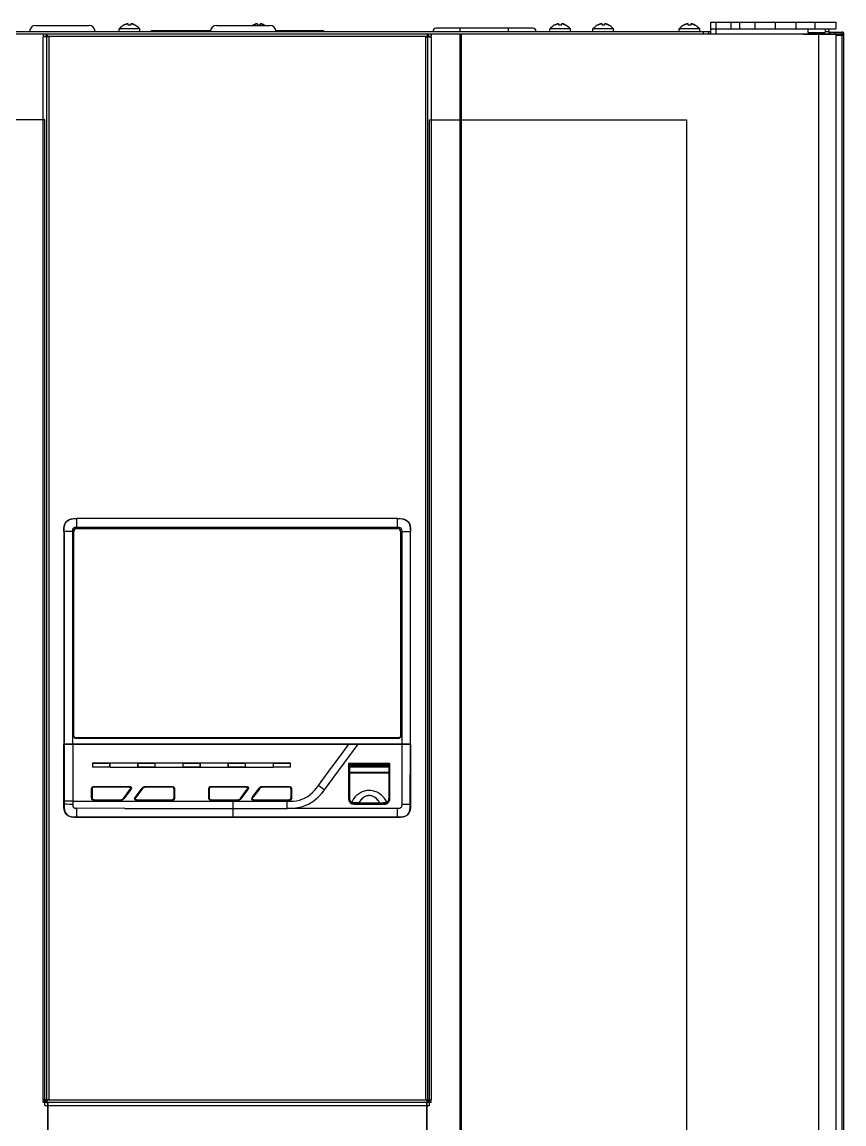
# Model space of a CAD drawing. Header units: millimetres. Extents: x 0 to 191, y -18 to 196.
# Drawn here: x 142.8 to 190.5, y 132.1 to 196 of the extents above; entities that cross this region are included whole.
import ezdxf

# ---------------------------------------------------------------- set-up
doc = ezdxf.new("R2010")
doc.units = ezdxf.units.MM
for name, color, linetype in [('2401-00460-M6-12PSTTHC_0', 7, 'Continuous'), ('4203-78022_0', 7, 'Continuous'), ('4208-01638_A_0', 7, 'Continuous'), ('4208-01643_A_0', 7, 'Continuous'), ('4209-00025-D30_0', 7, 'Continuous'), ('4209-00027-YK_0', 7, 'Continuous'), ('4212-06592_0', 7, 'Continuous'), ('4212-06607_0', 7, 'Continuous'), ('4212-06613_1_MIR_0', 7, 'Continuous'), ('4212-06613_2_MIR_0', 7, 'Continuous'), ('4212-06613_3_0', 7, 'Continuous'), ('4212-12613_0', 7, 'Continuous'), ('4212-12613_1_0', 7, 'Continuous'), ('4212-12656_0', 7, 'Continuous'), ('4212-12662_0', 7, 'Continuous'), ('4403-04670_0', 7, 'Continuous'), ('ANJIAN_A_0', 7, 'Continuous'), ('BIANZIDAI_0', 7, 'Continuous'), ('DAOGUANGZHU_A_0', 7, 'Continuous'), ('EPO-ANJIAN_A_0', 7, 'Continuous'), ('EPO_A_0', 7, 'Continuous'), ('ZHUANGSHIMIANBAN_A_0', 7, 'Continuous')]:
    doc.layers.add(name, color=color, linetype=linetype)

msp = doc.modelspace()

# ---------------------------------------------------------------- linework, layer by layer
at = {"layer": '2401-00460-M6-12PSTTHC_0', "color": 7, "linetype": 'Continuous'}
for p, q in [((148.685, 195.822), (148.685, 195.826)), ((148.685, 195.822), (148.687, 195.823)), ((148.847, 195.888), (148.828, 195.882)), ((148.862, 195.892), (148.845, 195.887)), ((148.876, 195.895), (148.861, 195.891)), ((148.891, 195.898), (148.875, 195.895)), ((148.905, 195.9), (148.89, 195.897)), ((148.905, 195.9), (148.92, 195.902)), ((148.935, 195.904), (148.92, 195.902)), ((148.935, 195.822), (148.935, 195.904)), ((149.085, 195.904), (149.085, 195.822)), ((149.1, 195.902), (149.085, 195.904)), ((149.115, 195.9), (149.1, 195.902)), ((149.13, 195.897), (149.115, 195.9)), ((149.145, 195.895), (149.129, 195.898)), ((149.159, 195.891), (149.144, 195.895)), ((149.175, 195.887), (149.158, 195.892)), ((149.333, 195.823), (149.335, 195.822)), ((149.335, 195.826), (149.335, 195.822)), ((156.185, 195.822), (156.185, 195.826)), ((156.185, 195.822), (156.187, 195.823)), ((156.347, 195.888), (156.328, 195.882)), ((156.362, 195.892), (156.345, 195.887)), ((156.376, 195.895), (156.361, 195.891)), ((156.391, 195.898), (156.375, 195.895)), ((156.405, 195.9), (156.39, 195.897)), ((156.405, 195.9), (156.42, 195.902)), ((156.435, 195.904), (156.42, 195.902)), ((156.435, 195.822), (156.435, 195.904)), ((156.585, 195.904), (156.585, 195.822)), ((156.6, 195.902), (156.585, 195.904)), ((156.615, 195.9), (156.6, 195.902)), ((156.63, 195.897), (156.615, 195.9)), ((156.645, 195.895), (156.629, 195.898)), ((156.659, 195.891), (156.644, 195.895)), ((156.675, 195.887), (156.658, 195.892)), ((156.833, 195.823), (156.835, 195.822)), ((156.835, 195.826), (156.835, 195.822)), ((173.685, 195.822), (173.685, 195.826)), ((173.685, 195.822), (173.687, 195.823)), ((173.847, 195.888), (173.828, 195.882)), ((173.862, 195.892), (173.845, 195.887)), ((173.876, 195.895), (173.861, 195.891)), ((173.891, 195.898), (173.875, 195.895)), ((173.905, 195.9), (173.89, 195.897)), ((173.905, 195.9), (173.92, 195.902)), ((173.935, 195.904), (173.92, 195.902)), ((173.935, 195.822), (173.935, 195.904)), ((174.085, 195.904), (174.085, 195.822)), ((174.1, 195.902), (174.085, 195.904)), ((174.115, 195.9), (174.1, 195.902)), ((174.13, 195.897), (174.115, 195.9)), ((174.145, 195.895), (174.129, 195.898)), ((174.159, 195.891), (174.144, 195.895)), ((174.175, 195.887), (174.158, 195.892)), ((174.333, 195.823), (174.335, 195.822)), ((174.335, 195.826), (174.335, 195.822)), ((176.185, 195.822), (176.185, 195.826)), ((176.185, 195.822), (176.187, 195.823)), ((176.347, 195.888), (176.328, 195.882)), ((176.362, 195.892), (176.345, 195.887)), ((176.376, 195.895), (176.361, 195.891)), ((176.391, 195.898), (176.375, 195.895)), ((176.405, 195.9), (176.39, 195.897)), ((176.405, 195.9), (176.42, 195.902)), ((176.435, 195.904), (176.42, 195.902)), ((176.435, 195.822), (176.435, 195.904)), ((176.585, 195.904), (176.585, 195.822)), ((176.6, 195.902), (176.585, 195.904)), ((176.615, 195.9), (176.6, 195.902)), ((176.63, 195.897), (176.615, 195.9)), ((176.645, 195.895), (176.629, 195.898)), ((176.659, 195.891), (176.644, 195.895)), ((176.675, 195.887), (176.658, 195.892)), ((176.833, 195.823), (176.835, 195.822)), ((176.835, 195.826), (176.835, 195.822)), ((181.185, 195.822), (181.185, 195.826)), ((181.185, 195.822), (181.187, 195.823)), ((181.347, 195.888), (181.328, 195.882)), ((181.362, 195.892), (181.345, 195.887)), ((181.376, 195.895), (181.361, 195.891)), ((181.391, 195.898), (181.375, 195.895)), ((181.405, 195.9), (181.39, 195.897)), ((181.405, 195.9), (181.42, 195.902)), ((181.435, 195.904), (181.42, 195.902)), ((181.435, 195.822), (181.435, 195.904)), ((181.585, 195.904), (181.585, 195.822)), ((181.6, 195.902), (181.585, 195.904)), ((181.615, 195.9), (181.6, 195.902)), ((181.63, 195.897), (181.615, 195.9)), ((181.645, 195.895), (181.629, 195.898)), ((181.659, 195.891), (181.644, 195.895)), ((181.675, 195.887), (181.658, 195.892)), ((181.833, 195.823), (181.835, 195.822)), ((181.835, 195.826), (181.835, 195.822)), ((148.41, 195.45), (148.41, 195.61)), ((149.61, 195.61), (148.41, 195.61)), ((149.61, 195.45), (149.61, 195.61)), ((173.41, 195.45), (173.41, 195.61)), ((174.61, 195.61), (173.41, 195.61)), ((174.61, 195.45), (174.61, 195.61)), ((175.91, 195.45), (175.91, 195.61)), ((177.11, 195.61), (175.91, 195.61)), ((177.11, 195.45), (177.11, 195.61)), ((180.91, 195.45), (180.91, 195.61)), ((182.11, 195.61), (180.91, 195.61)), ((182.11, 195.45), (182.11, 195.61)), ((189.61, 195.45), (189.61, 195.6))]:
    msp.add_line(p, q, dxfattribs=at)
for points in [[(148.685, 195.826), (148.659, 195.812), (148.598, 195.772), (148.535, 195.725), (148.473, 195.671), (148.41, 195.61)], [(148.727, 195.843), (148.706, 195.833), (148.685, 195.822)], [(148.711, 195.835), (148.715, 195.837), (148.741, 195.85), (148.765, 195.86), (148.788, 195.869), (148.809, 195.876), (148.828, 195.882)], [(148.831, 195.883), (148.813, 195.878), (148.794, 195.871), (148.772, 195.863), (148.75, 195.854), (148.727, 195.843)], [(149.01, 195.826), (148.985, 195.826), (148.96, 195.824), (148.935, 195.822)], [(149.085, 195.822), (149.06, 195.824), (149.035, 195.826), (149.01, 195.826)], [(149.335, 195.822), (149.305, 195.837), (149.279, 195.85), (149.255, 195.86), (149.232, 195.869), (149.211, 195.876), (149.192, 195.882), (149.173, 195.888)], [(149.189, 195.883), (149.207, 195.878), (149.226, 195.871), (149.248, 195.863), (149.27, 195.854), (149.293, 195.843), (149.309, 195.835)], [(149.335, 195.826), (149.361, 195.812), (149.422, 195.772), (149.485, 195.725), (149.547, 195.671), (149.61, 195.61)], [(156.185, 195.826), (156.159, 195.812), (156.141, 195.8)], [(156.227, 195.843), (156.206, 195.833), (156.185, 195.822)], [(156.211, 195.835), (156.215, 195.837), (156.241, 195.85), (156.265, 195.86), (156.288, 195.869), (156.309, 195.876), (156.328, 195.882)], [(156.331, 195.883), (156.313, 195.878), (156.294, 195.871), (156.272, 195.863), (156.25, 195.854), (156.227, 195.843)], [(156.51, 195.826), (156.485, 195.826), (156.46, 195.824), (156.435, 195.822)], [(156.585, 195.822), (156.56, 195.824), (156.535, 195.826), (156.51, 195.826)], [(156.835, 195.822), (156.805, 195.837), (156.779, 195.85), (156.755, 195.86), (156.732, 195.869), (156.711, 195.876), (156.692, 195.882), (156.673, 195.888)], [(156.689, 195.883), (156.707, 195.878), (156.726, 195.871), (156.748, 195.863), (156.77, 195.854), (156.793, 195.843), (156.809, 195.835)], [(156.835, 195.826), (156.861, 195.812), (156.879, 195.8)], [(173.685, 195.826), (173.659, 195.812), (173.598, 195.772), (173.535, 195.725), (173.473, 195.671), (173.41, 195.61)], [(173.727, 195.843), (173.706, 195.833), (173.685, 195.822)], [(173.711, 195.835), (173.715, 195.837), (173.741, 195.85), (173.765, 195.86), (173.788, 195.869), (173.809, 195.876), (173.828, 195.882)], [(173.831, 195.883), (173.813, 195.878), (173.794, 195.871), (173.772, 195.863), (173.75, 195.854), (173.727, 195.843)], [(174.01, 195.826), (173.985, 195.826), (173.96, 195.824), (173.935, 195.822)], [(174.085, 195.822), (174.06, 195.824), (174.035, 195.826), (174.01, 195.826)], [(174.335, 195.822), (174.305, 195.837), (174.279, 195.85), (174.255, 195.86), (174.232, 195.869), (174.211, 195.876), (174.192, 195.882), (174.173, 195.888)], [(174.189, 195.883), (174.207, 195.878), (174.226, 195.871), (174.248, 195.863), (174.27, 195.854), (174.293, 195.843), (174.309, 195.835)], [(174.335, 195.826), (174.361, 195.812), (174.422, 195.772), (174.485, 195.725), (174.547, 195.671), (174.61, 195.61)], [(176.185, 195.826), (176.159, 195.812), (176.098, 195.772), (176.035, 195.725), (175.973, 195.671), (175.91, 195.61)], [(176.227, 195.843), (176.206, 195.833), (176.185, 195.822)], [(176.211, 195.835), (176.215, 195.837), (176.241, 195.85), (176.265, 195.86), (176.288, 195.869), (176.309, 195.876), (176.328, 195.882)], [(176.331, 195.883), (176.313, 195.878), (176.294, 195.871), (176.272, 195.863), (176.25, 195.854), (176.227, 195.843)], [(176.51, 195.826), (176.485, 195.826), (176.46, 195.824), (176.435, 195.822)], [(176.585, 195.822), (176.56, 195.824), (176.535, 195.826), (176.51, 195.826)], [(176.835, 195.822), (176.805, 195.837), (176.779, 195.85), (176.755, 195.86), (176.732, 195.869), (176.711, 195.876), (176.692, 195.882), (176.673, 195.888)], [(176.689, 195.883), (176.707, 195.878), (176.726, 195.871), (176.748, 195.863), (176.77, 195.854), (176.793, 195.843), (176.809, 195.835)], [(176.835, 195.826), (176.861, 195.812), (176.922, 195.772), (176.985, 195.725), (177.047, 195.671), (177.11, 195.61)], [(181.185, 195.826), (181.159, 195.812), (181.098, 195.772), (181.035, 195.725), (180.973, 195.671), (180.91, 195.61)], [(181.227, 195.843), (181.206, 195.833), (181.185, 195.822)], [(181.211, 195.835), (181.215, 195.837), (181.241, 195.85), (181.265, 195.86), (181.288, 195.869), (181.309, 195.876), (181.328, 195.882)], [(181.331, 195.883), (181.313, 195.878), (181.294, 195.871), (181.272, 195.863), (181.25, 195.854), (181.227, 195.843)], [(181.51, 195.826), (181.485, 195.826), (181.46, 195.824), (181.435, 195.822)], [(181.585, 195.822), (181.56, 195.824), (181.535, 195.826), (181.51, 195.826)], [(181.835, 195.822), (181.805, 195.837), (181.779, 195.85), (181.755, 195.86), (181.732, 195.869), (181.711, 195.876), (181.692, 195.882), (181.673, 195.888)], [(181.689, 195.883), (181.707, 195.878), (181.726, 195.871), (181.748, 195.863), (181.77, 195.854), (181.793, 195.843), (181.809, 195.835)], [(181.835, 195.826), (181.861, 195.812), (181.922, 195.772), (181.985, 195.725), (182.047, 195.671), (182.11, 195.61)]]:
    msp.add_lwpolyline(points, dxfattribs=at)
at = {"layer": '4203-78022_0', "color": 7, "linetype": 'Continuous'}
for p, q in [((143.999, 195.3), (143.999, 195.18)), ((166.521, 195.3), (143.999, 195.3)), ((143.999, 195.18), (144.174, 195.18)), ((143.999, 133.45), (143.999, 195.15)), ((144.338, 195.15), (143.999, 195.15)), ((144.174, 195.3), (144.174, 195.18)), ((144.219, 133.45), (144.219, 195.15)), ((144.249, 195.187), (144.26, 195.16)), ((144.26, 195.15), (144.26, 195.16)), ((166.26, 195.16), (144.26, 195.16)), ((144.338, 133.45), (144.338, 195.15)), ((166.182, 195.15), (166.182, 133.45)), ((166.182, 195.15), (166.521, 195.15)), ((166.271, 195.187), (166.26, 195.16)), ((166.26, 195.15), (166.26, 195.16)), ((166.301, 195.15), (166.301, 133.45)), ((166.346, 195.3), (166.346, 195.18)), ((166.346, 195.18), (166.521, 195.18)), ((166.521, 195.3), (166.521, 195.18)), ((166.521, 195.15), (166.521, 133.45)), ((144.338, 133.45), (143.999, 133.45)), ((144.174, 133.42), (143.999, 133.42)), ((143.999, 133.3), (143.999, 133.42)), ((166.521, 133.3), (143.999, 133.3)), ((144.174, 133.3), (144.174, 133.42)), ((144.249, 133.413), (144.26, 133.44)), ((144.26, 133.44), (144.26, 133.45)), ((166.26, 133.44), (144.26, 133.44)), ((166.182, 133.45), (166.521, 133.45)), ((166.26, 133.44), (166.26, 133.45)), ((166.271, 133.413), (166.26, 133.44)), ((166.521, 133.42), (166.346, 133.42)), ((166.346, 133.3), (166.346, 133.42)), ((166.521, 133.3), (166.521, 133.42))]:
    msp.add_line(p, q, dxfattribs=at)
for points in [[(144.174, 195.3), (144.185, 195.297), (144.196, 195.289), (144.206, 195.276), (144.217, 195.259), (144.228, 195.238), (144.239, 195.214), (144.249, 195.187)], [(144.174, 195.18), (144.185, 195.18), (144.196, 195.178), (144.206, 195.177), (144.217, 195.174), (144.228, 195.171), (144.239, 195.168), (144.249, 195.164), (144.26, 195.16)], [(166.346, 195.18), (166.335, 195.18), (166.324, 195.178), (166.314, 195.177), (166.303, 195.174), (166.292, 195.171), (166.281, 195.168), (166.271, 195.164), (166.26, 195.16)], [(166.346, 195.3), (166.335, 195.297), (166.324, 195.289), (166.314, 195.276), (166.303, 195.259), (166.292, 195.238), (166.281, 195.214), (166.271, 195.187)], [(144.174, 133.42), (144.185, 133.42), (144.196, 133.422), (144.206, 133.423), (144.217, 133.426), (144.228, 133.429), (144.239, 133.432), (144.249, 133.436), (144.26, 133.44)], [(144.174, 133.3), (144.185, 133.303), (144.196, 133.311), (144.206, 133.324), (144.217, 133.341), (144.228, 133.362), (144.239, 133.386), (144.249, 133.413)], [(166.346, 133.42), (166.335, 133.42), (166.324, 133.422), (166.314, 133.423), (166.303, 133.426), (166.292, 133.429), (166.281, 133.432), (166.271, 133.436), (166.26, 133.44)], [(166.346, 133.3), (166.335, 133.303), (166.324, 133.311), (166.314, 133.324), (166.303, 133.341), (166.292, 133.362), (166.281, 133.386), (166.271, 133.413)]]:
    msp.add_lwpolyline(points, dxfattribs=at)
at = {"layer": '4208-01638_A_0', "color": 7, "linetype": 'Continuous'}
for p, q in [((145.199, 150.605), (145.2, 154.087)), ((145.2, 154.087), (165.31, 154.085)), ((145.21, 154.087), (145.21, 150.605)), ((145.71, 154.087), (145.71, 150.792)), ((162.265, 154.085), (160.31, 151.438)), ((160.547, 152.464), (161.39, 153.607)), ((161.39, 153.607), (161.743, 154.085)), ((164.81, 154.085), (164.809, 150.563)), ((165.309, 150.602), (165.31, 154.085)), ((165.32, 154.085), (165.32, 150.602)), ((146.862, 152.994), (146.862, 152.758)), ((158.362, 152.993), (146.862, 152.994)), ((147.882, 152.758), (147.882, 152.994)), ((149.482, 152.994), (149.482, 152.757)), ((150.502, 152.757), (150.502, 152.994)), ((152.102, 152.994), (152.102, 152.757)), ((153.122, 152.757), (153.122, 152.994)), ((154.722, 152.993), (154.722, 152.757)), ((155.742, 152.757), (155.742, 152.993)), ((157.342, 152.993), (157.342, 152.757)), ((158.362, 152.756), (158.362, 152.993)), ((161.724, 152.967), (161.723, 150.927)), ((164.124, 152.967), (161.724, 152.967)), ((161.744, 152.947), (161.724, 152.967)), ((161.743, 150.927), (161.744, 152.947)), ((161.744, 152.947), (164.104, 152.947)), ((164.104, 152.947), (164.103, 150.927)), ((164.104, 152.947), (164.124, 152.967)), ((164.123, 150.927), (164.124, 152.967)), ((147.882, 152.758), (146.862, 152.758)), ((147.882, 152.758), (149.482, 152.758)), ((149.482, 152.757), (155.742, 152.757)), ((155.742, 152.757), (157.342, 152.757)), ((158.362, 152.756), (157.342, 152.757)), ((159.973, 151.687), (160.547, 152.464)), ((161.743, 152.247), (161.774, 152.247)), ((161.744, 152.761), (161.774, 152.761)), ((161.744, 152.541), (161.774, 152.541)), ((161.774, 152.317), (161.744, 152.317)), ((161.744, 152.297), (161.774, 152.297)), ((161.774, 152.267), (161.744, 152.267)), ((164.074, 152.761), (164.104, 152.761)), ((164.074, 152.541), (164.104, 152.541)), ((164.104, 152.317), (164.074, 152.317)), ((164.074, 152.297), (164.104, 152.297)), ((164.104, 152.267), (164.074, 152.267)), ((164.074, 152.247), (164.104, 152.247)), ((146.951, 151.637), (148.988, 151.637)), ((149.922, 151.637), (151.478, 151.637)), ((153.747, 151.636), (155.783, 151.636)), ((156.717, 151.636), (158.273, 151.636)), ((146.81, 150.979), (146.81, 151.496)), ((149.078, 151.458), (148.683, 150.923)), ((149.347, 151.01), (149.743, 151.547)), ((151.619, 151.495), (151.619, 150.97)), ((153.605, 150.978), (153.605, 151.495)), ((155.873, 151.458), (155.478, 150.922)), ((156.142, 151.009), (156.539, 151.546)), ((158.414, 151.494), (158.414, 150.969)), ((161.743, 150.927), (161.723, 150.927)), ((164.123, 150.927), (164.103, 150.927)), ((145.202, 150.433), (145.199, 150.605)), ((145.21, 150.605), (145.199, 150.605)), ((145.71, 150.792), (145.71, 150.558)), ((148.728, 150.363), (145.952, 150.371)), ((145.956, 149.858), (145.956, 150.371)), ((148.504, 150.833), (146.951, 150.837)), ((151.478, 150.829), (149.437, 150.831)), ((153.472, 150.777), (155.023, 150.778)), ((155.299, 150.832), (153.746, 150.836)), ((155.023, 150.778), (158.168, 150.777)), ((155.023, 149.857), (155.023, 150.777)), ((155.023, 150.358), (158.168, 150.357)), ((158.273, 150.828), (156.232, 150.83)), ((158.168, 150.357), (158.168, 150.777)), ((164.567, 150.357), (158.168, 150.357)), ((163.803, 150.627), (162.043, 150.627)), ((162.043, 150.607), (162.043, 150.627)), ((162.044, 150.607), (163.804, 150.607)), ((163.803, 150.627), (163.803, 150.607)), ((164.563, 149.846), (164.563, 150.357)), ((164.809, 150.602), (165.32, 150.602)), ((145.956, 149.848), (145.781, 149.851)), ((145.956, 149.848), (145.956, 149.858)), ((145.956, 149.858), (164.563, 149.856)), ((164.563, 149.846), (145.956, 149.848)), ((164.735, 149.848), (164.563, 149.846))]:
    msp.add_line(p, q, dxfattribs=at)
for points in [[(146.81, 151.495), (146.814, 151.544), (146.83, 151.586), (146.862, 151.616), (146.903, 151.633), (146.951, 151.636)], [(148.988, 151.636), (149.028, 151.634), (149.064, 151.626), (149.092, 151.609), (149.111, 151.586), (149.119, 151.558), (149.115, 151.525), (149.101, 151.491), (149.078, 151.458)], [(149.743, 151.546), (149.777, 151.586), (149.82, 151.616), (149.87, 151.632), (149.922, 151.636)], [(151.478, 151.636), (151.527, 151.632), (151.569, 151.615), (151.599, 151.584), (151.616, 151.543), (151.619, 151.494)], [(153.605, 151.494), (153.609, 151.543), (153.626, 151.585), (153.657, 151.616), (153.698, 151.632), (153.747, 151.635)], [(155.783, 151.635), (155.823, 151.633), (155.859, 151.625), (155.887, 151.608), (155.906, 151.585), (155.914, 151.557), (155.91, 151.524), (155.896, 151.49), (155.873, 151.457)], [(156.539, 151.545), (156.572, 151.585), (156.615, 151.615), (156.665, 151.631), (156.717, 151.635)], [(158.168, 150.777), (158.345, 150.78), (158.521, 150.789), (158.697, 150.81), (158.871, 150.847), (159.04, 150.9), (159.202, 150.971), (159.356, 151.06), (159.499, 151.164), (159.631, 151.281), (159.753, 151.409), (159.865, 151.546), (159.973, 151.687)], [(158.273, 151.635), (158.322, 151.631), (158.364, 151.614), (158.395, 151.583), (158.411, 151.542), (158.414, 151.494)], [(160.31, 151.438), (160.21, 151.514), (160.098, 151.597), (159.973, 151.688)], [(146.951, 150.837), (146.902, 150.841), (146.86, 150.858), (146.83, 150.889), (146.813, 150.931), (146.81, 150.979)], [(148.683, 150.923), (148.649, 150.883), (148.606, 150.853), (148.556, 150.837), (148.504, 150.833)], [(149.437, 150.831), (149.396, 150.833), (149.361, 150.842), (149.332, 150.858), (149.314, 150.882), (149.306, 150.91), (149.31, 150.943), (149.324, 150.976), (149.347, 151.01)], [(151.619, 150.97), (151.615, 150.921), (151.598, 150.879), (151.567, 150.848), (151.526, 150.832), (151.478, 150.83)], [(153.746, 150.837), (153.697, 150.84), (153.656, 150.857), (153.625, 150.888), (153.609, 150.93), (153.605, 150.978)], [(155.478, 150.922), (155.444, 150.882), (155.401, 150.852), (155.352, 150.836), (155.299, 150.832)], [(156.232, 150.83), (156.192, 150.832), (156.156, 150.841), (156.128, 150.857), (156.109, 150.881), (156.102, 150.909), (156.105, 150.942), (156.12, 150.976), (156.142, 151.009)], [(160.31, 151.438), (160.156, 151.237), (160.006, 151.063), (159.856, 150.916), (159.705, 150.792), (159.552, 150.687), (159.396, 150.599), (159.232, 150.524), (159.058, 150.463), (158.87, 150.415), (158.663, 150.381), (158.431, 150.362), (158.168, 150.357)], [(158.414, 150.969), (158.411, 150.92), (158.394, 150.878), (158.362, 150.848), (158.321, 150.832), (158.273, 150.829)], [(145.781, 149.851), (145.622, 149.87), (145.477, 149.919), (145.354, 150.006), (145.268, 150.13), (145.22, 150.275), (145.202, 150.433)], [(145.71, 150.792), (145.521, 150.79), (145.353, 150.79), (145.21, 150.792)], [(145.21, 150.605), (145.213, 150.428), (145.232, 150.27), (145.28, 150.128), (145.365, 150.009), (145.486, 149.925), (145.628, 149.879), (145.783, 149.861), (145.956, 149.858)], [(145.71, 150.598), (145.524, 150.599), (145.356, 150.601), (145.21, 150.605)], [(145.71, 150.792), (148.297, 150.784), (150.884, 150.779), (153.472, 150.777)], [(145.71, 150.558), (145.712, 150.523), (145.718, 150.492), (145.727, 150.466), (145.739, 150.443), (145.754, 150.423), (145.772, 150.408), (145.792, 150.395), (145.816, 150.386), (145.844, 150.379), (145.876, 150.374), (145.912, 150.372), (145.952, 150.371)], [(148.728, 150.363), (151.757, 150.359), (155.023, 150.358)], [(164.563, 149.856), (164.739, 149.859), (164.898, 149.878), (165.04, 149.926), (165.159, 150.011), (165.243, 150.131), (165.289, 150.274), (165.306, 150.43), (165.309, 150.602)], [(164.809, 150.563), (164.805, 150.508), (164.794, 150.463), (164.775, 150.426), (164.743, 150.393), (164.717, 150.377), (164.679, 150.365), (164.628, 150.358), (164.567, 150.357)], [(165.32, 150.602), (165.317, 150.428), (165.298, 150.268), (165.249, 150.123), (165.161, 150), (165.037, 149.914), (164.892, 149.866), (164.735, 149.848)]]:
    msp.add_lwpolyline(points, dxfattribs=at)
for centre, radius, start, end in [((162.043, 150.927), 0.32, 180.03939, 270.03478), ((162.043, 150.927), 0.3, 179.99154, 269.99352), ((163.803, 150.927), 0.3, 269.99352, 359.99154), ((163.803, 150.927), 0.32, 270.03479, 0.03936)]:
    msp.add_arc(centre, radius, start, end, dxfattribs=at)
at = {"layer": '4208-01643_A_0', "color": 7, "linetype": 'Continuous'}
for p, q in [((145.957, 166.685), (145.956, 167.195)), ((164.564, 167.195), (145.956, 167.195)), ((164.564, 167.185), (145.956, 167.185)), ((164.563, 166.685), (164.564, 167.195)), ((145.2, 166.439), (145.2, 154.085)), ((145.71, 166.438), (145.2, 166.439)), ((145.21, 166.439), (145.21, 154.085)), ((145.71, 154.085), (145.71, 166.45)), ((145.76, 166.435), (145.76, 154.555)), ((145.957, 166.685), (164.563, 166.685)), ((164.56, 166.635), (145.96, 166.635)), ((164.76, 154.555), (164.76, 166.435)), ((164.81, 166.479), (164.81, 154.085)), ((164.81, 166.438), (165.32, 166.439)), ((165.31, 154.085), (165.31, 166.439)), ((165.32, 154.085), (165.32, 166.439)), ((145.88, 154.435), (164.64, 154.435)), ((165.32, 154.085), (145.2, 154.085))]:
    msp.add_line(p, q, dxfattribs=at)
for points in [[(145.2, 166.439), (145.203, 166.607), (145.221, 166.762), (145.269, 166.904), (145.353, 167.026), (145.473, 167.114), (145.617, 167.168), (145.778, 167.191), (145.956, 167.195)], [(145.21, 166.439), (145.213, 166.605), (145.231, 166.758), (145.277, 166.9), (145.361, 167.019), (145.481, 167.106), (145.624, 167.158), (145.782, 167.181), (145.956, 167.185)], [(164.564, 167.195), (164.744, 167.191), (164.907, 167.166), (165.054, 167.11), (165.173, 167.019), (165.255, 166.896), (165.3, 166.755), (165.318, 166.603), (165.32, 166.439)], [(164.564, 167.185), (164.744, 167.181), (164.905, 167.156), (165.048, 167.101), (165.165, 167.013), (165.246, 166.893), (165.29, 166.755), (165.307, 166.604), (165.31, 166.439)], [(145.71, 166.45), (145.711, 166.494), (145.714, 166.532), (145.721, 166.567), (145.733, 166.595), (145.747, 166.619), (145.764, 166.638), (145.785, 166.655), (145.81, 166.667), (145.84, 166.677), (145.875, 166.682), (145.914, 166.685), (145.957, 166.685)], [(164.563, 166.685), (164.633, 166.683), (164.697, 166.672), (164.752, 166.642), (164.786, 166.597), (164.804, 166.542), (164.81, 166.479)]]:
    msp.add_lwpolyline(points, dxfattribs=at)
for centre, radius, start, end in [((145.96, 166.435), 0.2, 90, 180), ((164.56, 166.435), 0.2, 0, 90), ((145.88, 154.555), 0.12, 180, 270), ((164.64, 154.555), 0.12, 270, 0)]:
    msp.add_arc(centre, radius, start, end, dxfattribs=at)
at = {"layer": '4209-00025-D30_0', "color": 7, "linetype": 'Continuous'}
for p, q in [((143.56, 195.8), (146.66, 195.8)), ((154.06, 195.8), (157.16, 195.8))]:
    msp.add_line(p, q, dxfattribs=at)
for centre, start, end in [((143.56, 195.45), 90, 180), ((146.66, 195.45), 0, 90), ((154.06, 195.45), 90, 180), ((157.16, 195.45), 0, 90)]:
    msp.add_arc(centre, 0.35, start, end, dxfattribs=at)
at = {"layer": '4209-00027-YK_0', "color": 7, "linetype": 'Continuous'}
for p, q in [((172.41, 195.65), (166.81, 195.65)), ((168.21, 195.45), (168.21, 195.65)), ((171.01, 195.45), (171.01, 195.65))]:
    msp.add_line(p, q, dxfattribs=at)
for centre, start, end in [((166.81, 195.45), 90, 180), ((172.41, 195.45), 0, 90)]:
    msp.add_arc(centre, 0.2, start, end, dxfattribs=at)
at = {"layer": '4212-06592_0', "color": 7, "linetype": 'Continuous'}
for p, q in [((190.04, 195.22), (190.04, 195.3)), ((190.26, 195.22), (190.26, 195.3))]:
    msp.add_line(p, q, dxfattribs=at)
at = {"layer": '4212-06607_0', "color": 7, "linetype": 'Continuous'}
for p, q in [((189.68, 195.3), (189.68, 195.42)), ((189.68, 195.42), (190.36, 195.42)), ((189.98, 195.3), (189.98, 195.42)), ((190.36, 195.3), (190.01, 195.3)), ((190.36, 195.42), (190.36, 195.3)), ((190.36, 195.3), (190.36, 195.22)), ((190.48, 195.3), (190.36, 195.3)), ((190.48, 195.22), (190.36, 195.22)), ((190.48, 10.42), (190.48, 195.3))]:
    msp.add_line(p, q, dxfattribs=at)
msp.add_arc((190.36, 195.3), 0.12, 0, 90, dxfattribs=at)
at = {"layer": '4212-06613_1_MIR_0', "color": 7, "linetype": 'Continuous'}
for p, q in [((182.76, 195.6), (182.76, 196)), ((182.76, 196), (190.01, 196)), ((183.06, 195.6), (183.06, 196)), ((183.91, 196), (183.91, 195.6)), ((184.41, 196), (184.41, 195.6)), ((185.31, 196), (185.31, 195.6)), ((186.51, 195.6), (186.51, 196)), ((187.71, 195.6), (187.71, 196)), ((188.81, 195.6), (188.81, 196)), ((190.01, 196), (190.01, 195.6)), ((182.76, 195.6), (183.91, 195.6)), ((184.41, 195.6), (190.01, 195.6))]:
    msp.add_line(p, q, dxfattribs=at)
at = {"layer": '4212-06613_2_MIR_0', "color": 7, "linetype": 'Continuous'}
for p, q in [((182.76, 195.3), (182.76, 195.6)), ((182.76, 195.6), (185.31, 195.6)), ((183.06, 195.3), (183.06, 195.6)), ((189.31, 195.4), (189.31, 195.3))]:
    msp.add_line(p, q, dxfattribs=at)
at = {"layer": '4212-06613_3_0', "color": 7, "linetype": 'Continuous'}
for p, q in [((188.39, 195.6), (188.39, 195.4)), ((188.39, 195.4), (189.39, 195.4)), ((188.59, 195.4), (188.59, 195.3)), ((189.19, 195.4), (189.19, 195.3)), ((189.39, 195.6), (189.39, 195.4))]:
    msp.add_line(p, q, dxfattribs=at)
at = {"layer": '4212-12613_0', "color": 7, "linetype": 'Continuous'}
msp.add_line((188.134, 195.3), (190.308, 195.3), dxfattribs=at)
at = {"layer": '4212-12613_1_0', "color": 7, "linetype": 'Continuous'}
for p, q in [((143.999, 195.3), (120.51, 195.3)), ((144.248, 195.164), (144.248, 195.15)), ((166.272, 195.164), (166.272, 195.15)), ((190.01, 195.3), (166.521, 195.3)), ((168.189, 195.3), (168.189, 10.8)), ((168.252, 195.3), (168.252, 10.8)), ((189.01, 195.3), (189.01, 10.8)), ((190.01, 195.3), (190.01, 10.8)), ((144.09, 190.32), (129.18, 190.32)), ((144.09, 133.12), (144.09, 190.32)), ((166.43, 133.12), (166.43, 190.32)), ((166.43, 190.32), (181.34, 190.32)), ((181.34, 190.32), (181.34, 15.8)), ((144.09, 133.12), (166.43, 133.12)), ((144.248, 133.45), (144.248, 133.436)), ((144.248, 133.3), (144.248, 10.8)), ((144.274, 133.3), (144.274, 10.8)), ((166.246, 133.3), (166.246, 10.8)), ((166.272, 133.45), (166.272, 133.436)), ((166.272, 133.3), (166.272, 10.8))]:
    msp.add_line(p, q, dxfattribs=at)
at = {"layer": '4212-12656_0', "color": 7, "linetype": 'Continuous'}
for p, q in [((120.66, 195.45), (182.76, 195.45)), ((182.31, 195.45), (182.31, 195.3)), ((182.61, 195.45), (182.61, 195.3)), ((189.39, 195.45), (189.61, 195.45)), ((189.61, 195.45), (189.61, 195.3))]:
    msp.add_line(p, q, dxfattribs=at)
at = {"layer": '4212-12662_0', "color": 7, "linetype": 'Continuous'}
for p, q in [((189.68, 195.42), (189.61, 195.42)), ((190.33, 195.28), (190.26, 195.28)), ((190.26, 195.27), (190.36, 195.27)), ((190.33, 195.27), (190.33, 195.3)), ((190.34, 195.22), (190.34, 195.27))]:
    msp.add_line(p, q, dxfattribs=at)
at = {"layer": '4403-04670_0', "color": 7, "linetype": 'Continuous'}
for p, q in [((150.26, 195.5), (150.26, 195.45)), ((150.26, 195.5), (153.715, 195.5)), ((150.46, 195.5), (150.46, 195.45)), ((157.505, 195.5), (160.26, 195.5)), ((160.06, 195.5), (160.06, 195.45)), ((160.26, 195.5), (160.26, 195.45))]:
    msp.add_line(p, q, dxfattribs=at)
at = {"layer": 'ANJIAN_A_0', "color": 7, "linetype": 'Continuous'}
for p, q in [((146.951, 151.602), (146.951, 151.62)), ((146.951, 151.62), (148.988, 151.62)), ((148.988, 151.612), (146.951, 151.612)), ((148.988, 151.601), (146.951, 151.602)), ((148.988, 151.62), (148.988, 151.601)), ((149.922, 151.601), (149.922, 151.62)), ((149.922, 151.62), (151.478, 151.62)), ((151.478, 151.612), (149.922, 151.612)), ((151.478, 151.601), (149.922, 151.601)), ((151.478, 151.62), (151.478, 151.601)), ((153.747, 151.619), (155.783, 151.619)), ((153.747, 151.601), (153.747, 151.619)), ((155.783, 151.611), (153.747, 151.612)), ((155.783, 151.601), (153.747, 151.601)), ((155.783, 151.619), (155.783, 151.601)), ((156.717, 151.619), (158.273, 151.619)), ((156.717, 151.601), (156.717, 151.619)), ((158.273, 151.611), (156.717, 151.611)), ((158.273, 151.6), (156.717, 151.601)), ((158.273, 151.619), (158.273, 151.6)), ((146.827, 151.496), (146.828, 150.979)), ((146.835, 151.496), (146.827, 151.496)), ((146.828, 150.979), (146.835, 150.979)), ((146.835, 151.496), (146.835, 150.979)), ((146.845, 150.978), (146.845, 151.495)), ((148.648, 150.934), (148.655, 150.943)), ((148.655, 150.943), (149.05, 151.478)), ((148.656, 150.929), (148.663, 150.938)), ((148.662, 150.925), (148.656, 150.929)), ((149.064, 151.468), (148.662, 150.925)), ((149.058, 151.473), (148.663, 150.938)), ((149.058, 151.473), (149.064, 151.468)), ((149.331, 150.95), (149.338, 150.948)), ((149.757, 151.537), (149.361, 150.999)), ((149.367, 150.995), (149.361, 150.999)), ((149.763, 151.532), (149.367, 150.995)), ((149.771, 151.525), (149.375, 150.988)), ((149.757, 151.537), (149.763, 151.532)), ((151.584, 151.495), (151.584, 150.969)), ((151.594, 151.495), (151.602, 151.495)), ((151.594, 151.495), (151.594, 150.97)), ((151.601, 150.97), (151.594, 150.97)), ((151.602, 151.495), (151.602, 150.97)), ((153.63, 151.495), (153.622, 151.495)), ((153.622, 151.495), (153.623, 150.978)), ((153.623, 150.978), (153.63, 150.978)), ((153.63, 151.495), (153.63, 150.978)), ((153.64, 150.977), (153.64, 151.494)), ((155.443, 150.933), (155.45, 150.942)), ((155.45, 150.942), (155.845, 151.478)), ((155.451, 150.928), (155.458, 150.937)), ((155.457, 150.924), (155.451, 150.928)), ((155.859, 151.468), (155.457, 150.924)), ((155.853, 151.472), (155.458, 150.937)), ((155.853, 151.472), (155.859, 151.468)), ((156.126, 150.95), (156.133, 150.947)), ((156.552, 151.536), (156.156, 150.999)), ((156.162, 150.994), (156.156, 150.999)), ((156.559, 151.531), (156.162, 150.994)), ((156.567, 151.525), (156.17, 150.988)), ((156.552, 151.536), (156.559, 151.531)), ((158.38, 151.494), (158.38, 150.968)), ((158.39, 151.494), (158.397, 151.494)), ((158.39, 151.494), (158.39, 150.969)), ((158.397, 150.969), (158.39, 150.969)), ((158.397, 151.494), (158.397, 150.969)), ((146.951, 150.871), (146.951, 150.862)), ((146.951, 150.871), (148.515, 150.867)), ((146.951, 150.855), (146.951, 150.862)), ((146.951, 150.862), (148.515, 150.858)), ((148.515, 150.851), (146.951, 150.855)), ((148.515, 150.867), (148.515, 150.851)), ((149.437, 150.865), (149.437, 150.856)), ((149.437, 150.865), (151.478, 150.863)), ((149.437, 150.849), (149.437, 150.856)), ((149.437, 150.856), (151.478, 150.854)), ((151.478, 150.847), (149.437, 150.849)), ((151.478, 150.847), (151.478, 150.863)), ((153.746, 150.871), (155.31, 150.866)), ((153.746, 150.871), (153.746, 150.861)), ((153.746, 150.861), (155.31, 150.857)), ((153.746, 150.854), (153.746, 150.861)), ((155.31, 150.85), (153.746, 150.854)), ((155.31, 150.866), (155.31, 150.85)), ((156.232, 150.864), (158.273, 150.862)), ((156.232, 150.864), (156.232, 150.855)), ((156.232, 150.855), (158.273, 150.853)), ((156.232, 150.848), (156.232, 150.855)), ((158.273, 150.846), (156.232, 150.848)), ((158.273, 150.846), (158.273, 150.862))]:
    msp.add_line(p, q, dxfattribs=at)
for points in [[(146.827, 151.496), (146.828, 151.518), (146.83, 151.538), (146.835, 151.555), (146.841, 151.57), (146.848, 151.581), (146.856, 151.591), (146.866, 151.6), (146.878, 151.607), (146.892, 151.612), (146.909, 151.617), (146.929, 151.619), (146.951, 151.62)], [(146.835, 151.496), (146.837, 151.53), (146.845, 151.561), (146.862, 151.586), (146.888, 151.602), (146.918, 151.61), (146.951, 151.612)], [(146.951, 151.602), (146.92, 151.6), (146.893, 151.593), (146.871, 151.581), (146.857, 151.562), (146.849, 151.541), (146.846, 151.519), (146.845, 151.495)], [(148.988, 151.62), (149.017, 151.619), (149.044, 151.615), (149.066, 151.607), (149.084, 151.595), (149.096, 151.579), (149.101, 151.56), (149.1, 151.539), (149.094, 151.516), (149.081, 151.492), (149.064, 151.468)], [(148.988, 151.612), (149.015, 151.611), (149.039, 151.608), (149.061, 151.601), (149.077, 151.59), (149.089, 151.575), (149.094, 151.558), (149.092, 151.538), (149.086, 151.517), (149.073, 151.495), (149.058, 151.473)], [(148.988, 151.601), (149.012, 151.601), (149.035, 151.598), (149.054, 151.593), (149.069, 151.583), (149.08, 151.57), (149.084, 151.554), (149.082, 151.536), (149.075, 151.517), (149.064, 151.498), (149.05, 151.478)], [(149.757, 151.537), (149.782, 151.566), (149.811, 151.592), (149.846, 151.609), (149.883, 151.618), (149.922, 151.62)], [(149.763, 151.532), (149.787, 151.561), (149.815, 151.585), (149.848, 151.602), (149.885, 151.61), (149.922, 151.612)], [(149.771, 151.525), (149.794, 151.553), (149.82, 151.576), (149.852, 151.592), (149.887, 151.6), (149.922, 151.601)], [(151.478, 151.62), (151.5, 151.619), (151.52, 151.616), (151.537, 151.612), (151.552, 151.606), (151.564, 151.599), (151.573, 151.59), (151.582, 151.58), (151.589, 151.569), (151.594, 151.554), (151.599, 151.537), (151.601, 151.517), (151.602, 151.495)], [(151.478, 151.612), (151.512, 151.61), (151.543, 151.601), (151.568, 151.585), (151.584, 151.559), (151.592, 151.529), (151.594, 151.495)], [(151.584, 151.495), (151.582, 151.526), (151.576, 151.553), (151.563, 151.574), (151.545, 151.589), (151.524, 151.596), (151.502, 151.6), (151.478, 151.601)], [(153.622, 151.495), (153.623, 151.517), (153.626, 151.537), (153.63, 151.554), (153.636, 151.569), (153.643, 151.581), (153.651, 151.59), (153.661, 151.599), (153.673, 151.606), (153.687, 151.612), (153.704, 151.616), (153.724, 151.618), (153.747, 151.619)], [(153.63, 151.495), (153.632, 151.529), (153.64, 151.56), (153.657, 151.585), (153.683, 151.602), (153.713, 151.609), (153.747, 151.612)], [(153.747, 151.601), (153.715, 151.599), (153.688, 151.592), (153.667, 151.58), (153.652, 151.561), (153.645, 151.541), (153.641, 151.518), (153.64, 151.494)], [(155.783, 151.619), (155.812, 151.618), (155.839, 151.615), (155.861, 151.606), (155.879, 151.594), (155.891, 151.578), (155.896, 151.559), (155.896, 151.538), (155.889, 151.515), (155.876, 151.491), (155.859, 151.468)], [(155.783, 151.611), (155.81, 151.611), (155.835, 151.607), (155.856, 151.6), (155.873, 151.589), (155.884, 151.575), (155.889, 151.557), (155.888, 151.537), (155.881, 151.516), (155.869, 151.494), (155.853, 151.472)], [(155.783, 151.601), (155.807, 151.6), (155.83, 151.598), (155.849, 151.592), (155.865, 151.582), (155.875, 151.57), (155.879, 151.554), (155.877, 151.536), (155.87, 151.517), (155.859, 151.497), (155.845, 151.478)], [(156.552, 151.536), (156.577, 151.566), (156.606, 151.591), (156.641, 151.608), (156.678, 151.617), (156.717, 151.619)], [(156.559, 151.531), (156.582, 151.56), (156.61, 151.584), (156.644, 151.601), (156.68, 151.609), (156.717, 151.611)], [(156.567, 151.525), (156.589, 151.552), (156.616, 151.575), (156.647, 151.591), (156.682, 151.599), (156.717, 151.601)], [(158.273, 151.619), (158.295, 151.618), (158.315, 151.615), (158.333, 151.611), (158.347, 151.605), (158.359, 151.598), (158.369, 151.59), (158.377, 151.58), (158.384, 151.568), (158.39, 151.553), (158.394, 151.536), (158.396, 151.517), (158.397, 151.494)], [(158.273, 151.611), (158.308, 151.609), (158.338, 151.601), (158.363, 151.584), (158.38, 151.558), (158.387, 151.528), (158.39, 151.494)], [(158.38, 151.494), (158.378, 151.525), (158.371, 151.552), (158.359, 151.574), (158.34, 151.588), (158.319, 151.596), (158.297, 151.599), (158.273, 151.6)], [(146.951, 150.855), (146.929, 150.856), (146.909, 150.859), (146.892, 150.863), (146.878, 150.869), (146.866, 150.876), (146.856, 150.884), (146.848, 150.894), (146.841, 150.906), (146.835, 150.92), (146.831, 150.937), (146.828, 150.957), (146.827, 150.979)], [(146.835, 151.496), (146.836, 151.495), (146.84, 151.495), (146.845, 151.495)], [(146.951, 150.862), (146.917, 150.864), (146.886, 150.873), (146.861, 150.89), (146.845, 150.915), (146.837, 150.945), (146.835, 150.979)], [(146.835, 150.979), (146.836, 150.979), (146.84, 150.978), (146.845, 150.978)], [(146.845, 150.978), (146.847, 150.947), (146.853, 150.92), (146.866, 150.898), (146.884, 150.884), (146.905, 150.876), (146.927, 150.872), (146.951, 150.871)], [(148.648, 150.934), (148.622, 150.906), (148.589, 150.885), (148.553, 150.871), (148.515, 150.867)], [(148.656, 150.929), (148.628, 150.899), (148.594, 150.877), (148.555, 150.863), (148.515, 150.858)], [(148.515, 150.851), (148.557, 150.856), (148.597, 150.87), (148.633, 150.894), (148.662, 150.925)], [(148.648, 150.934), (148.652, 150.931), (148.655, 150.929), (148.656, 150.929)], [(148.655, 150.943), (148.658, 150.94), (148.661, 150.938), (148.663, 150.938)], [(149.058, 151.473), (149.057, 151.474), (149.054, 151.476), (149.05, 151.478)], [(149.437, 150.849), (149.411, 150.85), (149.388, 150.852), (149.368, 150.858), (149.351, 150.867), (149.337, 150.879), (149.328, 150.894), (149.324, 150.912), (149.325, 150.931), (149.331, 150.95)], [(149.331, 150.95), (149.337, 150.963), (149.344, 150.975), (149.352, 150.987), (149.361, 150.999)], [(149.437, 150.856), (149.41, 150.857), (149.386, 150.86), (149.366, 150.866), (149.349, 150.877), (149.337, 150.891), (149.332, 150.908), (149.332, 150.928), (149.338, 150.948)], [(149.338, 150.948), (149.345, 150.963), (149.355, 150.979), (149.367, 150.995)], [(149.437, 150.865), (149.413, 150.866), (149.39, 150.868), (149.371, 150.874), (149.355, 150.884), (149.345, 150.897), (149.341, 150.913), (149.343, 150.93), (149.35, 150.949), (149.361, 150.969), (149.375, 150.988)], [(149.367, 150.995), (149.368, 150.994), (149.371, 150.992), (149.375, 150.988)], [(149.763, 151.532), (149.764, 151.531), (149.767, 151.529), (149.771, 151.525)], [(151.602, 150.97), (151.601, 150.948), (151.598, 150.928), (151.594, 150.911), (151.588, 150.897), (151.581, 150.885), (151.572, 150.875), (151.563, 150.867), (151.551, 150.86), (151.537, 150.854), (151.52, 150.85), (151.5, 150.848), (151.478, 150.847)], [(151.594, 150.97), (151.592, 150.936), (151.584, 150.905), (151.567, 150.88), (151.542, 150.864), (151.512, 150.856), (151.478, 150.854)], [(151.478, 150.863), (151.51, 150.865), (151.536, 150.871), (151.558, 150.884), (151.572, 150.902), (151.58, 150.923), (151.583, 150.945), (151.584, 150.969)], [(151.594, 151.495), (151.593, 151.495), (151.589, 151.495), (151.584, 151.495)], [(151.584, 150.969), (151.589, 150.969), (151.593, 150.97), (151.594, 150.97)], [(153.746, 150.854), (153.724, 150.855), (153.704, 150.858), (153.687, 150.862), (153.673, 150.868), (153.661, 150.875), (153.651, 150.884), (153.643, 150.893), (153.636, 150.905), (153.63, 150.92), (153.626, 150.936), (153.624, 150.956), (153.623, 150.978)], [(153.63, 151.495), (153.631, 151.495), (153.635, 151.494), (153.64, 151.494)], [(153.746, 150.861), (153.712, 150.864), (153.681, 150.872), (153.656, 150.889), (153.64, 150.914), (153.632, 150.944), (153.63, 150.978)], [(153.63, 150.978), (153.631, 150.978), (153.635, 150.978), (153.64, 150.977)], [(153.64, 150.977), (153.642, 150.946), (153.648, 150.919), (153.661, 150.898), (153.679, 150.883), (153.7, 150.875), (153.722, 150.872), (153.746, 150.871)], [(155.443, 150.933), (155.417, 150.905), (155.385, 150.884), (155.348, 150.871), (155.31, 150.866)], [(155.451, 150.928), (155.423, 150.898), (155.389, 150.876), (155.351, 150.862), (155.31, 150.857)], [(155.31, 150.85), (155.352, 150.855), (155.392, 150.87), (155.428, 150.893), (155.457, 150.924)], [(155.443, 150.933), (155.447, 150.931), (155.45, 150.929), (155.451, 150.928)], [(155.45, 150.942), (155.454, 150.939), (155.457, 150.937), (155.458, 150.937)], [(155.853, 151.472), (155.852, 151.473), (155.849, 151.475), (155.845, 151.478)], [(156.232, 150.848), (156.206, 150.849), (156.183, 150.852), (156.163, 150.857), (156.146, 150.866), (156.132, 150.878), (156.123, 150.894), (156.119, 150.911), (156.121, 150.93), (156.126, 150.95)], [(156.126, 150.95), (156.132, 150.962), (156.139, 150.974), (156.147, 150.986), (156.156, 150.999)], [(156.232, 150.855), (156.205, 150.856), (156.182, 150.859), (156.161, 150.866), (156.144, 150.876), (156.133, 150.89), (156.127, 150.908), (156.127, 150.927), (156.133, 150.947)], [(156.133, 150.947), (156.141, 150.963), (156.151, 150.978), (156.162, 150.994)], [(156.232, 150.864), (156.208, 150.865), (156.185, 150.868), (156.166, 150.874), (156.151, 150.883), (156.14, 150.896), (156.136, 150.912), (156.138, 150.93), (156.145, 150.949), (156.156, 150.968), (156.17, 150.988)], [(156.162, 150.994), (156.163, 150.993), (156.166, 150.991), (156.17, 150.988)], [(156.559, 151.531), (156.56, 151.53), (156.562, 151.528), (156.567, 151.525)], [(158.397, 150.969), (158.396, 150.947), (158.393, 150.927), (158.389, 150.91), (158.383, 150.896), (158.376, 150.884), (158.368, 150.875), (158.358, 150.866), (158.346, 150.859), (158.332, 150.854), (158.315, 150.849), (158.296, 150.847), (158.273, 150.846)], [(158.39, 150.969), (158.387, 150.935), (158.379, 150.904), (158.362, 150.879), (158.337, 150.863), (158.307, 150.855), (158.273, 150.853)], [(158.273, 150.862), (158.305, 150.864), (158.331, 150.871), (158.353, 150.883), (158.367, 150.902), (158.375, 150.922), (158.379, 150.944), (158.38, 150.968)], [(158.39, 151.494), (158.388, 151.494), (158.385, 151.494), (158.38, 151.494)], [(158.38, 150.968), (158.384, 150.968), (158.388, 150.969), (158.39, 150.969)]]:
    msp.add_lwpolyline(points, dxfattribs=at)
at = {"layer": 'BIANZIDAI_0', "color": 7, "linetype": 'Continuous'}
for q in [(190.01, 195.22), (190.361, 15.22)]:
    msp.add_line((190.361, 195.22), q, dxfattribs=at)
at = {"layer": 'DAOGUANGZHU_A_0', "color": 7, "linetype": 'Continuous'}
for p, q in [((146.872, 152.776), (146.872, 152.994)), ((147.872, 152.976), (146.872, 152.976)), ((147.872, 152.776), (147.872, 152.976)), ((149.492, 152.976), (149.492, 152.776)), ((150.492, 152.976), (149.492, 152.976)), ((150.492, 152.776), (150.492, 152.976)), ((153.112, 152.975), (152.112, 152.976)), ((152.112, 152.976), (152.112, 152.776)), ((153.112, 152.775), (153.112, 152.975)), ((155.732, 152.975), (154.732, 152.975)), ((154.732, 152.975), (154.732, 152.775)), ((155.732, 152.775), (155.732, 152.975)), ((158.352, 152.975), (157.352, 152.975)), ((157.352, 152.975), (157.352, 152.775)), ((158.352, 152.775), (158.352, 152.993)), ((146.872, 152.776), (147.882, 152.776)), ((149.482, 152.776), (150.502, 152.776)), ((152.102, 152.776), (153.122, 152.775)), ((154.722, 152.775), (155.742, 152.775)), ((157.342, 152.775), (158.352, 152.775))]:
    msp.add_line(p, q, dxfattribs=at)
at = {"layer": 'EPO-ANJIAN_A_0', "color": 7, "linetype": 'Continuous'}
for p, q in [((163.582, 152.916), (163.589, 152.947)), ((164.063, 152.947), (164.083, 152.933)), ((164.083, 152.933), (164.104, 152.917))]:
    msp.add_line(p, q, dxfattribs=at)
msp.add_lwpolyline([(163.787, 152.916), (163.788, 152.921), (163.796, 152.94), (163.8, 152.947)], dxfattribs=at)
at = {"layer": 'EPO_A_0', "color": 7, "linetype": 'Continuous'}
for p, q in [((161.773, 151.011), (161.774, 152.896)), ((161.774, 152.884), (161.775, 152.889)), ((161.793, 151.011), (161.794, 152.916)), ((162.518, 152.916), (161.794, 152.916)), ((161.794, 152.901), (164.054, 152.9)), ((163.324, 152.912), (162.524, 152.912)), ((164.054, 152.916), (163.329, 152.916)), ((164.054, 152.916), (164.053, 151.01)), ((164.073, 151.01), (164.074, 152.896)), ((161.774, 152.423), (164.074, 152.422)), ((164.054, 152.817), (161.794, 152.817)), ((161.794, 152.786), (164.054, 152.786)), ((164.054, 152.449), (161.794, 152.449)), ((161.793, 151.011), (161.773, 151.011)), ((164.073, 151.01), (164.053, 151.01)), ((161.79, 150.859), (161.799, 150.832)), ((161.916, 150.698), (161.926, 150.716)), ((161.916, 150.698), (161.958, 150.679)), ((161.939, 150.687), (161.916, 150.698)), ((161.964, 150.677), (161.939, 150.687)), ((161.958, 150.679), (162.012, 150.665)), ((161.964, 150.677), (161.98, 150.673)), ((161.99, 150.67), (161.98, 150.673)), ((161.99, 150.67), (162.011, 150.666)), ((162.011, 150.666), (162.019, 150.664)), ((162.012, 150.665), (162.07, 150.658)), ((162.019, 150.664), (162.045, 150.661)), ((162.045, 150.661), (162.05, 150.66)), ((162.05, 150.66), (162.086, 150.658)), ((162.07, 150.658), (162.126, 150.657)), ((162.086, 150.658), (162.126, 150.657)), ((162.126, 150.657), (163.72, 150.657)), ((162.322, 150.684), (162.576, 150.684)), ((162.576, 150.684), (162.852, 150.685)), ((163.271, 150.684), (163.525, 150.684)), ((163.525, 150.684), (163.555, 150.683)), ((163.555, 150.683), (163.726, 150.68)), ((163.72, 150.657), (163.782, 150.658)), ((163.72, 150.657), (163.759, 150.657)), ((163.726, 150.677), (163.726, 150.68)), ((163.782, 150.658), (163.839, 150.665)), ((163.839, 150.665), (163.889, 150.679)), ((163.889, 150.679), (163.931, 150.698)), ((163.931, 150.698), (163.921, 150.716)), ((164.057, 150.859), (164.047, 150.832))]:
    msp.add_line(p, q, dxfattribs=at)
for points in [[(161.775, 152.889), (161.777, 152.894), (161.782, 152.898), (161.787, 152.9), (161.794, 152.901)], [(162.524, 152.912), (162.522, 152.914), (162.52, 152.916), (162.518, 152.916)], [(163.329, 152.916), (163.327, 152.916), (163.325, 152.914), (163.324, 152.912)], [(164.054, 152.9), (164.06, 152.9), (164.065, 152.897), (164.07, 152.894), (164.073, 152.889), (164.074, 152.884)], [(161.794, 152.817), (161.787, 152.817), (161.782, 152.814), (161.777, 152.811), (161.775, 152.806), (161.774, 152.801)], [(161.774, 152.775), (161.775, 152.779), (161.777, 152.782), (161.782, 152.784), (161.787, 152.786), (161.794, 152.786)], [(161.794, 152.449), (161.787, 152.449), (161.782, 152.447), (161.777, 152.445), (161.775, 152.442), (161.774, 152.439)], [(164.074, 152.8), (164.073, 152.805), (164.07, 152.81), (164.065, 152.814), (164.06, 152.816), (164.054, 152.817)], [(164.054, 152.786), (164.06, 152.785), (164.065, 152.784), (164.07, 152.781), (164.073, 152.778), (164.074, 152.775)], [(164.074, 152.438), (164.073, 152.442), (164.07, 152.444), (164.065, 152.447), (164.06, 152.448), (164.054, 152.449)], [(161.773, 151.011), (161.774, 150.966), (161.777, 150.925), (161.783, 150.889), (161.79, 150.859)], [(161.773, 151.011), (161.774, 150.966), (161.777, 150.925), (161.782, 150.89), (161.79, 150.859)], [(161.926, 150.716), (161.891, 150.74), (161.859, 150.771), (161.832, 150.809), (161.812, 150.854), (161.8, 150.903), (161.795, 150.956), (161.793, 151.011)], [(161.926, 150.716), (161.96, 150.792), (162, 150.866), (162.042, 150.935), (162.089, 151.001), (162.136, 151.058), (162.187, 151.112), (162.24, 151.162), (162.296, 151.208), (162.355, 151.25), (162.418, 151.288), (162.476, 151.318), (162.536, 151.345), (162.599, 151.368), (162.663, 151.387), (162.731, 151.403), (162.8, 151.413), (162.873, 151.42), (162.947, 151.421), (163.021, 151.416), (163.095, 151.406), (163.167, 151.392), (163.237, 151.372), (163.306, 151.347), (163.372, 151.318), (163.442, 151.281), (163.508, 151.239), (163.575, 151.189), (163.637, 151.135), (163.694, 151.077), (163.747, 151.015), (163.799, 150.944), (163.845, 150.87), (163.886, 150.794), (163.921, 150.716)], [(163.472, 150.775), (163.434, 150.83), (163.396, 150.877), (163.356, 150.919), (163.316, 150.956), (163.276, 150.988), (163.235, 151.015), (163.195, 151.039), (163.153, 151.059), (163.112, 151.075), (163.07, 151.088), (163.028, 151.097), (162.985, 151.104), (162.942, 151.107), (162.899, 151.107), (162.857, 151.103), (162.814, 151.096), (162.772, 151.086), (162.73, 151.073), (162.688, 151.056), (162.647, 151.036), (162.606, 151.012), (162.566, 150.984), (162.526, 150.951), (162.486, 150.914), (162.447, 150.871), (162.408, 150.823), (162.37, 150.768)], [(163.472, 150.775), (163.408, 150.862), (163.34, 150.936), (163.267, 150.995), (163.192, 151.04), (163.115, 151.074), (163.036, 151.095), (162.956, 151.106), (162.876, 151.105), (162.796, 151.092), (162.718, 151.068), (162.642, 151.033), (162.568, 150.986), (162.497, 150.926), (162.431, 150.853), (162.37, 150.768)], [(164.053, 151.01), (164.052, 150.955), (164.046, 150.902), (164.034, 150.852), (164.014, 150.808), (163.987, 150.77), (163.955, 150.739), (163.921, 150.716)], [(164.073, 151.01), (164.073, 150.966), (164.07, 150.925), (164.064, 150.889), (164.057, 150.859)], [(161.799, 150.832), (161.81, 150.808), (161.824, 150.785), (161.839, 150.764), (161.856, 150.745), (161.874, 150.727), (161.895, 150.712), (161.916, 150.698)], [(161.81, 150.808), (161.824, 150.785), (161.839, 150.764), (161.856, 150.745), (161.875, 150.727), (161.895, 150.712)], [(162.121, 150.68), (162.084, 150.68), (162.051, 150.681), (162.023, 150.684), (161.997, 150.689), (161.972, 150.696), (161.948, 150.705), (161.926, 150.716)], [(162.227, 150.682), (162.156, 150.68), (162.121, 150.68)], [(162.123, 150.661), (162.122, 150.666), (162.121, 150.673), (162.121, 150.68)], [(162.127, 150.657), (162.125, 150.658), (162.123, 150.661)], [(162.322, 150.684), (162.294, 150.684), (162.262, 150.683), (162.227, 150.682)], [(162.333, 150.657), (162.33, 150.658), (162.326, 150.661), (162.324, 150.665), (162.322, 150.671), (162.321, 150.677), (162.322, 150.684)], [(162.37, 150.768), (162.346, 150.728), (162.322, 150.684)], [(162.852, 150.685), (163.135, 150.685), (163.271, 150.684)], [(163.525, 150.684), (163.499, 150.73), (163.472, 150.775)], [(163.514, 150.657), (163.518, 150.658), (163.521, 150.661), (163.524, 150.665), (163.525, 150.671), (163.526, 150.677), (163.525, 150.684)], [(163.72, 150.657), (163.722, 150.658), (163.723, 150.66), (163.725, 150.665)], [(163.725, 150.665), (163.725, 150.67), (163.726, 150.677)], [(163.921, 150.716), (163.899, 150.705), (163.875, 150.696), (163.85, 150.689), (163.824, 150.684), (163.795, 150.68), (163.762, 150.679), (163.726, 150.68)], [(163.759, 150.657), (163.794, 150.659), (163.826, 150.663)], [(163.777, 150.658), (163.836, 150.665), (163.889, 150.679)], [(163.826, 150.663), (163.855, 150.669), (163.882, 150.677)], [(163.882, 150.677), (163.908, 150.687), (163.931, 150.698)], [(164.047, 150.832), (164.036, 150.808), (164.023, 150.785), (164.008, 150.764), (163.991, 150.745), (163.973, 150.727), (163.952, 150.712), (163.931, 150.698)]]:
    msp.add_lwpolyline(points, dxfattribs=at)
for centre, start, end in [((161.794, 152.896), 89.99154, 179.99154), ((164.054, 152.896), 359.99154, 89.99154)]:
    msp.add_arc(centre, 0.02, start, end, dxfattribs=at)
at = {"layer": 'ZHUANGSHIMIANBAN_A_0', "color": 7, "linetype": 'Continuous'}
for p, q in [((145.78, 154.555), (145.78, 166.435)), ((145.96, 166.615), (164.56, 166.615)), ((164.74, 166.435), (164.74, 154.555)), ((164.64, 154.455), (145.88, 154.455))]:
    msp.add_line(p, q, dxfattribs=at)
for centre, radius, start, end in [((145.96, 166.435), 0.18, 90, 180), ((164.56, 166.435), 0.18, 0, 90), ((145.88, 154.555), 0.1, 180, 270), ((164.64, 154.555), 0.1, 270, 0)]:
    msp.add_arc(centre, radius, start, end, dxfattribs=at)

doc.saveas('drawing.dxf')
